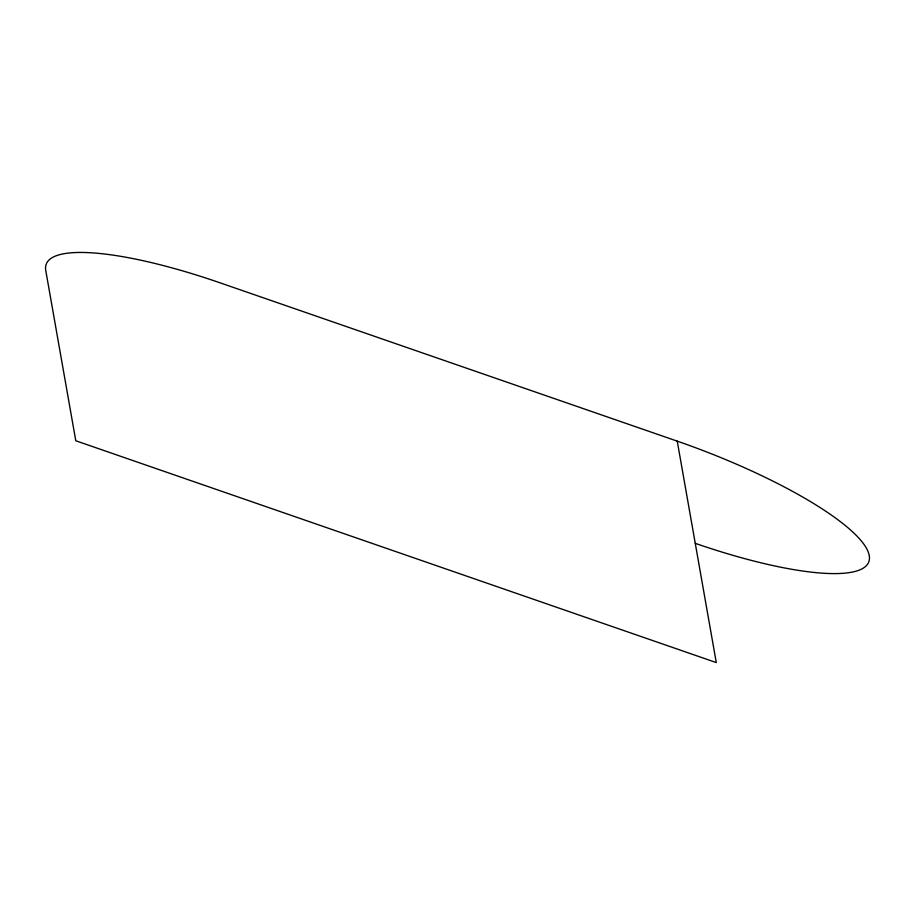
<?xml version="1.0" encoding="UTF-8"?>
<svg xmlns="http://www.w3.org/2000/svg" width="915" height="915" viewBox="0 0 915 915"><rect width="100%" height="100%" fill="white"/><g stroke="black" fill="none" stroke-linecap="round" stroke-linejoin="round"><path stroke-width="1.37" d="M677.237 441.144L219.737 282.712A195.398 44.938 20.9 0 0 45.75 270.44L75.785 440.767L716.285 662.574L677.237 441.144A195.398 44.938 20.9 0 1 869.25 555.622A195.398 44.938 20.9 0 1 695.263 543.338"/></g></svg>
